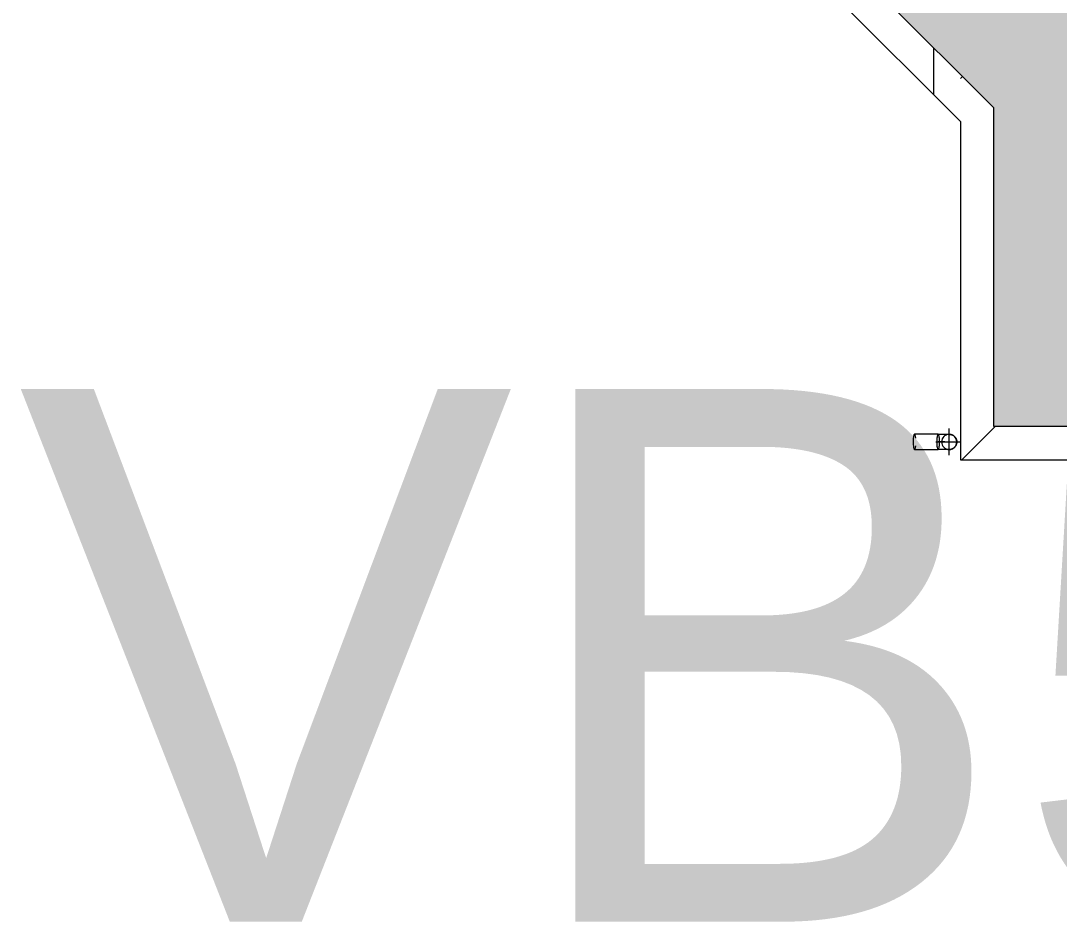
# Model space of a CAD drawing. Header units: millimetres. Extents: x -2346 to 220980, y -45352 to 20466.
# Drawn here: x 136314 to 144107, y -27224 to -20402 of the extents above; entities that cross this region are included whole.
import ezdxf

# ---------------------------------------------------------------- set-up
doc = ezdxf.new("R2010")
doc.units = ezdxf.units.MM
for name, color, linetype, lineweight in [('A-DETL-GENF', 92, 'Continuous', 13), ('A-DETL-THIN', 151, 'Continuous', 13), ('A-WALL', 113, 'Continuous', 13), ('A-WALL-PATT', 111, 'Continuous', 9), ('G-ANNO-TEXT', 231, 'Continuous', 9), ('P-PIPE', 3, 'Continuous', 13), ('P-PIPE-CNTR', 3, 'Continuous', 13)]:
    doc.layers.add(name, color=color, linetype=linetype, lineweight=lineweight)
doc.styles.add('Arial_4', font='arial.ttf', dxfattribs={"height": 4000})
pattern_1 = [(45, (92359, 0), (-7184.2, 7184.2), []), (45, (95233, -3e-12), (-7184.2, 7184.2), []), (45, (100980, -7e-12), (-4310.5, 10057.9), [4064, -2032, 67.06, -1964.94])]

# ---------------------------------------------------------------- blocks, each defined once
blk = doc.blocks.new('Koleno_ slitinová ocel - Standardní-1479841-Mapka _ závislý 9')
at = {"layer": 'P-PIPE', "color": 61, "lineweight": 9, "flags": 128}
for points in [[(50839.2, -23507.6), (50843.2, -23507.6), (50847.1, -23507.6), (50851, -23507.6), (50854.9, -23507.6), (50858.7, -23507.6), (50862.4, -23507.6), (50866.1, -23507.6), (50869.7, -23507.6), (50873.2, -23507.6), (50876.7, -23507.6), (50880, -23507.6), (50883.2, -23507.6), (50886.4, -23507.6), (50889.4, -23507.6), (50892.3, -23507.6), (50895.1, -23507.6), (50897.8, -23507.6), (50900.4, -23507.6), (50902.8, -23507.6), (50905.1, -23507.6), (50907.3, -23507.6), (50909.3, -23507.6), (50911.2, -23507.6), (50912.9, -23507.6), (50914.5, -23507.6), (50915.9, -23507.6), (50917.2, -23507.6), (50918.3, -23507.6), (50919.3, -23507.6), (50920.1, -23507.6), (50920.8, -23507.6), (50921.2, -23507.6), (50921.6, -23507.6), (50921.7, -23507.6)], [(50921.7, -23507.6), (50924, -23507.7), (50926.3, -23507.8), (50928.6, -23508), (50930.8, -23508.3), (50933.1, -23508.8), (50935.3, -23509.3), (50937.5, -23509.8), (50939.7, -23510.5), (50941.9, -23511.3), (50944, -23512.1), (50946.1, -23513.1), (50948.1, -23514.1), (50950.1, -23515.2)], [(50959.4, -23521.8), (50961.1, -23523.3), (50962.7, -23525), (50964.3, -23526.6), (50965.8, -23528.4), (50967.2, -23530.1), (50968.6, -23532), (50969.8, -23533.9), (50971, -23535.8), (50972.1, -23537.8), (50973.2, -23539.9), (50974.1, -23541.9), (50975, -23544.1), (50975.8, -23546.2), (50976.5, -23548.4), (50977.1, -23550.6), (50977.6, -23552.8), (50978.1, -23555.1), (50978.4, -23557.3), (50978.7, -23559.6), (50978.8, -23561.9), (50978.9, -23564.2), (50978.9, -23564.8)], [(50964.7, -23602.5), (50963.2, -23604.1), (50961.6, -23605.8), (50959.9, -23607.3), (50958.1, -23608.8), (50956.4, -23610.2), (50954.5, -23611.6), (50952.6, -23612.9), (50950.7, -23614.1), (50948.7, -23615.2), (50946.6, -23616.2), (50944.6, -23617.2), (50942.4, -23618), (50940.3, -23618.8), (50938.1, -23619.5), (50935.9, -23620.1), (50933.7, -23620.7), (50931.5, -23621.1), (50929.2, -23621.4), (50926.9, -23621.7), (50924.6, -23621.8), (50922.4, -23621.9), (50921.7, -23621.9)], [(50978.9, -23564.8), (50978.8, -23567.1), (50978.7, -23569.3), (50978.5, -23571.6), (50978.2, -23573.9), (50977.7, -23576.1), (50977.2, -23578.4), (50976.7, -23580.6), (50976, -23582.7), (50975.2, -23584.9), (50974.4, -23587), (50973.4, -23589.1), (50972.4, -23591.2), (50971.3, -23593.2)], [(50921.7, -23621.9), (50921.7, -23621.9), (50921.4, -23621.9), (50921, -23621.9), (50920.4, -23621.9), (50919.7, -23621.9), (50918.8, -23621.9), (50917.8, -23621.9), (50916.6, -23621.9), (50915.2, -23621.9), (50913.7, -23621.9), (50912, -23621.9), (50910.2, -23621.9), (50908.3, -23621.9), (50906.2, -23621.9), (50903.9, -23621.9), (50901.6, -23621.9), (50899, -23621.9), (50896.4, -23621.9), (50893.7, -23621.9), (50890.8, -23621.9), (50887.8, -23621.9), (50884.7, -23621.9), (50881.5, -23621.9), (50878.2, -23621.9), (50874.8, -23621.9), (50871.4, -23621.9), (50867.8, -23621.9), (50864.2, -23621.9), (50860.5, -23621.9), (50856.7, -23621.9), (50852.9, -23621.9), (50849, -23621.9), (50845.1, -23621.9), (50841.1, -23621.9), (50839.2, -23621.9)]]:
    blk.add_lwpolyline(points, dxfattribs=at)
at = {"layer": 'P-PIPE', "color": 61, "lineweight": 9}
for radius, start, end in [(57.1, 135, 180), (57.1, 60, 120), (57.2, 0, 45), (57.1, 180, 225), (57.2, 240, 315), (57.2, 330, 0)]:
    blk.add_arc((50921.7, -23564.8), radius, start, end, dxfattribs=at)
for major_axis, start_param, end_param in [((0, 57.2), 4.712389, 7.853982), ((0, 57.1), 1.570796, 4.712389)]:
    blk.add_ellipse((50839.2, -23564.8), major_axis=major_axis, ratio=0.190809, start_param=start_param, end_param=end_param, dxfattribs=at)

msp = doc.modelspace()

# ---------------------------------------------------------------- hatches: boundary and pattern name
at = {"layer": 'A-DETL-GENF', "lineweight": 9}
h = msp.add_hatch(color=151, dxfattribs=at)
h.paths.add_polyline_path([(169313.4, -23536.6), (169957.5, -23527.4), (169957.5, -23436.6), (167903.3, -23436.2), (167854, -23330.6), (167126.3, -23153.7), (168186.3, -22659.4), (167458.6, -22482.5), (167409.2, -22376.5), (165696.3, -22376.5), (165696.3, -23531.5), (168343.1, -23536.6)])
h.paths.add_polyline_path([(145145.9, -23449.3), (145850.6, -23449.3), (145835.6, -23165.8), (145820.6, -23165.8), (145835.6, -22265.8), (145850.6, -22250.8), (145850.6, -21375.2), (145630.6, -21375.2), (145630.6, -21125.2), (145850.6, -21125.2), (145850.6, -19774.5), (145600.6, -19774.5), (145600.6, -19524.5), (145848.9, -19524.5), (145815.8, -18136.3), (145773.1, -17411.6), (144984.2, -17441.1), (144981.4, -17443.5), (144084.1, -17434), (144081.4, -17426.4), (143204.3, -17456.6), (143201.4, -17459), (142304.2, -17454), (142301.5, -17441.9), (141106.6, -17455.7), (141106.6, -19579.6), (142139.6, -19579.6), (143615.9, -21056), (143615.9, -23449.3), (144245.9, -23449.3), (144245.9, -23374.3), (145145.9, -23379.3)])
h.paths.add_polyline_path([(146476, -21565.8), (146476, -19113.6), (146100.6, -19113.6), (146106.6, -21565.8)])
h.paths.add_polyline_path([(146676, -21565.8), (146692.6, -21542.7), (146676, -21542.7)])
h.paths.add_polyline_path([(187565.8, -20315.3), (188498.8, -20315.3), (188498.8, -17927.7), (183873.6, -17927.7), (183873.6, -19075.3), (186843.6, -19075.3), (186843.6, -19175.3), (186247.8, -19175.7), (186303.8, -19295.7), (186823.4, -19422), (186823.4, -19639.8), (185938.4, -20061.1), (186753, -20259.1), (186779.2, -20315.3), (186809.2, -20315.3)])
h.paths.add_polyline_path([(150709.7, -20290.8), (150694.7, -20150.8), (150679.7, -20150.8), (150694.7, -19550.8), (150709.7, -19535.8), (150709.7, -19113.6), (147859.9, -19114), (147917.9, -19238.3), (148744.7, -19460.5), (147859.7, -19873.2), (147859.7, -20109.4), (148383.5, -20236.7), (148408.7, -20290.8), (149606.6, -20290.8)])
h.paths.add_polyline_path([(150719.7, -20150.8), (150809.7, -20150.8), (150809.7, -19550.8), (150719.7, -19550.8)])
h.paths.add_polyline_path([(150971.6, -18728.2), (152071.6, -18728.2), (152071.6, -18608.2), (150971.6, -18608.2), (150971.6, -18658.2)])
h.paths.add_polyline_path([(151001.6, -18528.2), (151061.6, -18508.2), (152121.6, -18528.2), (152121.6, -18431.9), (149629.6, -18442.1), (149629.6, -18478.2), (150921.6, -18478.2), (150921.6, -18528.2), (150971.6, -18528.2)])
h.paths.add_polyline_path([(160756.6, -18478.2), (160756.6, -18477.2), (160806.6, -18477.2), (160806.6, -18431.9), (159806.6, -18431.9), (159806.6, -18477.2), (160736, -18478.2)])
h.paths.add_polyline_path([(146091.4, -18478.2), (146125.9, -18478.2), (146125.9, -16845.8), (146106.6, -16845.8), (146106.6, -17195.8), (146018.3, -17195.8), (146083.1, -18471.8), (146083.1, -18478.2)])
h.paths.add_polyline_path([(162386, -18478.2), (162548.6, -18477.2), (162548.6, -18431.9), (161906.6, -18431.9), (161906.6, -18477.2), (162136, -18478.2)])
h.paths.add_polyline_path([(155656.6, -18478.2), (156606.6, -18477.2), (156606.6, -18431.9), (155606.6, -18431.9), (155606.6, -18477.2), (155656.6, -18477.2)])
h.paths.add_polyline_path([(154159.7, -18478.2), (154506.6, -18477.2), (154506.6, -18431.9), (153836.6, -18431.9), (153836.6, -18477.2), (153886.6, -18478.2)])
h.paths.add_polyline_path([(158656.6, -18478.2), (158656.6, -18477.2), (158706.6, -18477.2), (158706.6, -18431.9), (157706.6, -18431.9), (157706.6, -18477.2), (157756.6, -18478.2)])
h.paths.add_polyline_path([(152686.6, -18478.2), (152686.6, -18477.2), (152736.6, -18477.2), (152736.6, -18431.9), (152371.6, -18431.9), (152371.6, -18478.2), (152609.7, -18478.2)])
h.paths.add_polyline_path([(163727.7, -18478.2), (163706.6, -18431.9), (163598.6, -18431.9), (163598.6, -18477.2), (163721.8, -18478.2)])
h.paths.add_polyline_path([(148772.4, -18478.2), (149379.6, -18478.2), (149379.6, -18167), (149499.6, -18167), (149499.6, -17367), (149379.6, -17367), (149371.6, -17225.4), (146375.9, -17225.4), (146375.9, -18478.2), (147859.7, -18478.2)])
h.paths.add_polyline_path([(149606.6, -18217), (149599.6, -17317), (149579.6, -17317), (149579.6, -18217)])
h.paths.add_polyline_path([(170505.8, -17238.3), (170506, -17238.3), (170500.8, -15721.9), (167734.4, -15721.9), (167734.4, -15861.9), (167644.4, -15861.9), (167644.4, -16661.9), (167734.4, -16661.9), (167734.4, -17238.3), (169986, -17238.3), (169986, -17169.9), (170505.6, -17169.9), (170505.7, -17208.3)])
h.paths.add_polyline_path([(188748.8, -17238.3), (188748.8, -17142.7), (187633.6, -17142.7), (187634, -17237.9), (188498.8, -17238.3)])
h.paths.add_polyline_path([(165205.2, -17238.3), (167634.4, -17238.3), (167619.4, -16661.9), (167604.4, -16661.9), (167619.4, -15861.9), (167634.4, -15846.9), (167619.4, -15721.9), (164065, -15721.9), (164072.1, -16250.2), (164142.4, -16251.3), (164147, -17238.3)])
h.paths.add_polyline_path([(187332.7, -16893.3), (186882.7, -16893.3), (186882.7, -16493.3), (187331.1, -16493.3), (187331.6, -16613.4)])
h.paths.add_polyline_path([(187334, -17238.3), (187325.9, -15305.1), (183922.7, -15317.2), (183935, -15516.2), (183949.3, -15516.9), (183920.3, -16316.8), (183905.3, -16316.8), (183904.4, -17238.3), (187332.7, -17238.3)])
h.paths.add_polyline_path([(180825.1, -17238.3), (183789.2, -17238.3), (183822.7, -16315.1), (183895.3, -16314.8), (183895.3, -15516.2), (183819.3, -15514.9), (183820.1, -15317.2), (182490.8, -15321.8), (182488.1, -13416.8), (182578, -13416.7), (182576.9, -12616.7), (182486.9, -12616.7), (182483, -9896.8), (182572.9, -9896.7), (182571.8, -9096.7), (182481.8, -9096.7), (182478.1, -6517.4), (182568, -6517.2), (182566.9, -5717.2), (182476.9, -5717.2), (182475.5, -4804.7), (182200.8, -4819.7), (182200.8, -4834.7), (181400.8, -4819.7), (181385.8, -4804.7), (180898.1, -4804.7), (180897, -7500.5), (181282.8, -7493.8), (181289.8, -7893.7), (180869.8, -7917.1), (180869, -10505.4), (181277.6, -10491.1), (181291.6, -10890.9), (180841.9, -10906.6), (180863.6, -11224.8), (180869.7, -11224.8), (180855.7, -13224.8), (180835.7, -13224.8), (180855.7, -14214.8), (180861.7, -14214.8), (180847.8, -16214.8), (180827.8, -16214.8), (180847.8, -16493.3), (181290.8, -16493.3), (181290.8, -16893.3), (180826, -16893.3), (180825.1, -17233.5)])
h.paths.add_polyline_path([(170705.7, -17208.3), (170705.8, -17208), (170705.7, -17208.2)])
h.paths.add_polyline_path([(180525.1, -17208.3), (180525.1, -17208.3), (180525.1, -17178.3)])
h.paths.add_polyline_path([(163706.6, -16301.9), (163717.7, -16301.1), (163706.6, -16301.1)])
h.paths.add_polyline_path([(164064.5, -15621.9), (168493.8, -15621.9), (168478.8, -14601.9), (168463.8, -14601.9), (168478.8, -13801.9), (168493.8, -13786.9), (168493.8, -12892.6), (164052.2, -12952.4), (164060.5, -13745.2), (164130.8, -13744.9), (164125.8, -14744.9), (164060.5, -14746.4)])
h.paths.add_polyline_path([(170500.6, -15621.9), (170496.2, -15215.3), (170374.3, -15215.7), (170379.3, -14215.6), (170496.2, -14214.6), (170489.8, -13220.3), (170368, -13219.6), (170373, -12220.7), (170489.8, -12219.6), (170486.6, -11931.2), (170068.9, -11932.5), (170067.6, -11532.5), (170487.6, -11531.2), (170480.3, -11220.3), (170361.6, -11220.7), (170366.6, -10220.7), (170483.5, -10219.7), (170477.1, -9215.3), (170355.3, -9215.3), (170360.3, -8215.7), (170477.1, -8214.7), (170466.5, -7215.3), (170348.9, -7215.7), (170353.9, -6215.7), (170470.7, -6214.7), (170466.5, -5950), (170069.9, -5950), (170069.9, -5391.9), (168593.8, -5391.9), (168593.8, -15621.9), (169053.8, -15606.9), (169053.8, -15591.9), (169953.8, -15606.9), (169968.8, -15621.9), (170499.3, -15621.9)])
h.paths.add_polyline_path([(182590.6, -15201.4), (187325.9, -15185.1), (187315, -14407.4), (187194.2, -14407.9), (187202.9, -12407.8), (187315, -12407.1), (187311.9, -11716.7), (182585.6, -11716.7), (182603, -12615.5), (182616.9, -12616.7), (182601.9, -13416.7), (182588, -13416.8), (182588.1, -13466.8)])
h.paths.add_polyline_path([(180533, -14213.9), (180533.1, -14213.9), (180534.6, -13594.4)])
h.paths.add_polyline_path([(164101.7, -12851.7), (168493.8, -12792.6), (168478.8, -12661.9), (168463.8, -12661.9), (168478.8, -11861.9), (168493.8, -11846.9), (168493.8, -5528.2), (164451.6, -5528.2), (164451.6, -5928.2), (164069.7, -5928.2), (164093.5, -6199.9), (164095.9, -6199.9), (164080.2, -7200), (164075.6, -7201.4), (164102.8, -8199.9), (164105.2, -8199.9), (164089.5, -9200), (164084.8, -9201.4), (164112.1, -10209.9), (164114.5, -10211.4), (164109.5, -11209.9), (164094.1, -11210.8), (164097.5, -11534.3), (164469.7, -11534.4), (164482.7, -11921.7), (164097.5, -11935), (164099.9, -12459)])
h.paths.add_polyline_path([(170689.8, -12219.6), (170689.9, -12219.6), (170687, -11323.5)])
h.paths.add_polyline_path([(185746.2, -11616.7), (186901.9, -11616.7), (186901.9, -10496.7), (187311.9, -10496.7), (187299.2, -10407.4), (187178.4, -10407.9), (187187.1, -8407.9), (187299.2, -8406.8), (187298.1, -8216.7), (182580.5, -8216.7), (182597.9, -9095.5), (182611.8, -9096.7), (182596.8, -9896.7), (182582.9, -9896.8), (182585.6, -11616.7), (183597, -11616.7), (183597, -11016.7), (183917, -11016.7), (183917, -11616.7), (185120.4, -11616.7)])
h.paths.add_polyline_path([(180540.9, -11224), (180541, -11224), (180541.8, -10906.6)])
h.paths.add_polyline_path([(170683.5, -10219.7), (170683.6, -10219.7), (170683.4, -10188)])
h.paths.add_polyline_path([(170677.1, -8214.7), (170677.2, -8214.7), (170676.1, -7917.1)])
h.paths.add_polyline_path([(187298.1, -8116.7), (187287.4, -7407.5), (187166.6, -7407.9), (187175.3, -5407.9), (187287.4, -5407.2), (187284.6, -4804.7), (182575.5, -4804.7), (182593, -5716), (182606.9, -5717.2), (182591.9, -6517.2), (182578, -6517.4), (182585.4, -8116.7), (186888.1, -8116.7), (186888.1, -7516.7), (187295.7, -7516.7), (187297.3, -7917.1)])
h.paths.add_polyline_path([(170670.7, -6214.7), (170670.8, -6214.7), (170669.9, -5950)])
h.paths.add_polyline_path([(180556.9, -5224), (180557, -5224), (180558.3, -4704.7)])
h.paths.add_polyline_path([(185746.2, -4704.7), (187284.6, -4704.7), (187283.4, -4397.9), (187154.7, -4398), (187163.4, -2397.9), (187275.5, -2397.2), (187271.8, -1904.5), (186883.5, -1906), (186881.8, -1466), (184462.1, -1497.9), (184461.1, -1503.9), (182462.1, -1495.3), (182461.1, -1483), (181314.2, -1488.9), (181315.8, -1897.4), (180905.8, -1899), (180905.8, -4704.7), (182575.5, -4704.7)])
h.paths.add_polyline_path([(187283.4, -4397.9), (187275.5, -4397.5), (187275.5, -4397.9)])
at = {"layer": 'A-WALL-PATT'}
h = msp.add_hatch(dxfattribs=at)
h.set_pattern_fill('FP_82', color=256, angle=45, style=0, pattern_type=2)
h.set_pattern_definition([(90, (92359, 0), (-10160, 8e-12), []), (90, (94391, 2032), (-10160, 8e-12), []), (90, (98455, 6096), (-10160, 4064), [4064, -2032, 67.06, -1964.94])])
h.paths.add_polyline_path([(142036, -19829.6), (143365.9, -21159.5), (143365.9, -20806), (142389.6, -19829.6)])
h = msp.add_hatch(dxfattribs=at)
h.set_pattern_fill('FP_62', color=256, angle=45, style=0, pattern_type=2)
h.set_pattern_definition(pattern_1)
h.paths.add_polyline_path([(143365.9, -23449.3), (143615.9, -23449.3), (143615.9, -21056), (143365.9, -20806), (143365.9, -21542.7)])
h = msp.add_hatch(dxfattribs=at)
h.set_pattern_fill('FP_64', color=256, angle=45, style=0, pattern_type=2)
h.set_pattern_definition(pattern_1)
h.paths.add_polyline_path([(143365.9, -23699.3), (144245.9, -23699.3), (144245.9, -23449.3), (143365.9, -23449.3)])
h.paths.add_polyline_path([(145850.6, -23699.3), (145850.6, -23449.3), (145145.9, -23449.3), (145145.9, -23699.3)])

# ---------------------------------------------------------------- linework, layer by layer
at = {"layer": 'A-DETL-THIN', "lineweight": 9}
for p, q in [((142036, -19829.6), (143365.9, -21159.5)), ((143365.9, -21159.5), (143365.9, -23699.3)), ((143365.9, -23699.3), (145850.6, -23699.3))]:
    msp.add_line(p, q, dxfattribs=at)
at = {"layer": 'A-WALL', "lineweight": 9}
for p, q in [((143615.9, -21056), (142139.6, -19579.6)), ((142036, -19829.6), (143365.9, -21159.5)), ((143615.9, -23449.3), (143615.9, -21056)), ((143365.9, -21159.5), (143365.9, -23699.3)), ((144245.9, -23449.3), (143615.9, -23449.3)), ((143365.9, -23699.3), (144245.9, -23699.3))]:
    msp.add_line(p, q, dxfattribs=at)
at = {"layer": 'P-PIPE', "color": 61, "lineweight": 9}
for p, q in [((143198.4, -23507.6), (143020.9, -23507.6)), ((143020.9, -23621.9), (143198.4, -23621.9))]:
    msp.add_line(p, q, dxfattribs=at)
for start, end in [(0, 180), (180, 0)]:
    msp.add_arc((143280.9, -23564.8), 57.1, start, end, dxfattribs=at)
for centre, major_axis, start_param, end_param in [((143020.9, -23564.8), (0, 57.2), 0, 1.570796), ((143020.9, -23564.8), (0, 57.2), 5.235988, 6.283185), ((143198.4, -23564.8), (0, 57.2), 0, 1.570796), ((143198.4, -23564.8), (0, 57.2), 4.712389, 6.283185), ((143020.9, -23564.8), (0, 57.1), 1.570796, 3.141593), ((143020.9, -23564.8), (0, 57.2), 3.141593, 4.18879), ((143198.4, -23564.8), (0, 57.1), 1.570796, 3.141593), ((143198.4, -23564.8), (0, 57.1), 3.141593, 4.712389)]:
    msp.add_ellipse(centre, major_axis=major_axis, ratio=0.190809, start_param=start_param, end_param=end_param, dxfattribs=at)
at = {"layer": 'P-PIPE-CNTR', "color": 61, "lineweight": 9}
for p, q in [((143280.9, -23664.8), (143280.9, -23464.8)), ((143180.9, -23564.8), (143365.9, -23564.8)), ((143248, -23564.8), (143198.4, -23564.8))]:
    msp.add_line(p, q, dxfattribs=at)

# ---------------------------------------------------------------- block references
at = {"layer": 'P-PIPE', "color": 61, "lineweight": 9}
msp.add_blockref('Koleno_ slitinová ocel - Standardní-1479841-Mapka _ závislý 9', (92359.2, 0), dxfattribs=at)

# ---------------------------------------------------------------- texts
at = {"layer": 'G-ANNO-TEXT', "color": 7, "insert": (136289.1, -23167.2), "char_height": 4000, "width": 13147.675, "attachment_point": 1, "style": 'Arial_4'}
msp.add_mtext('VB5', dxfattribs=at)

doc.saveas('drawing.dxf')
